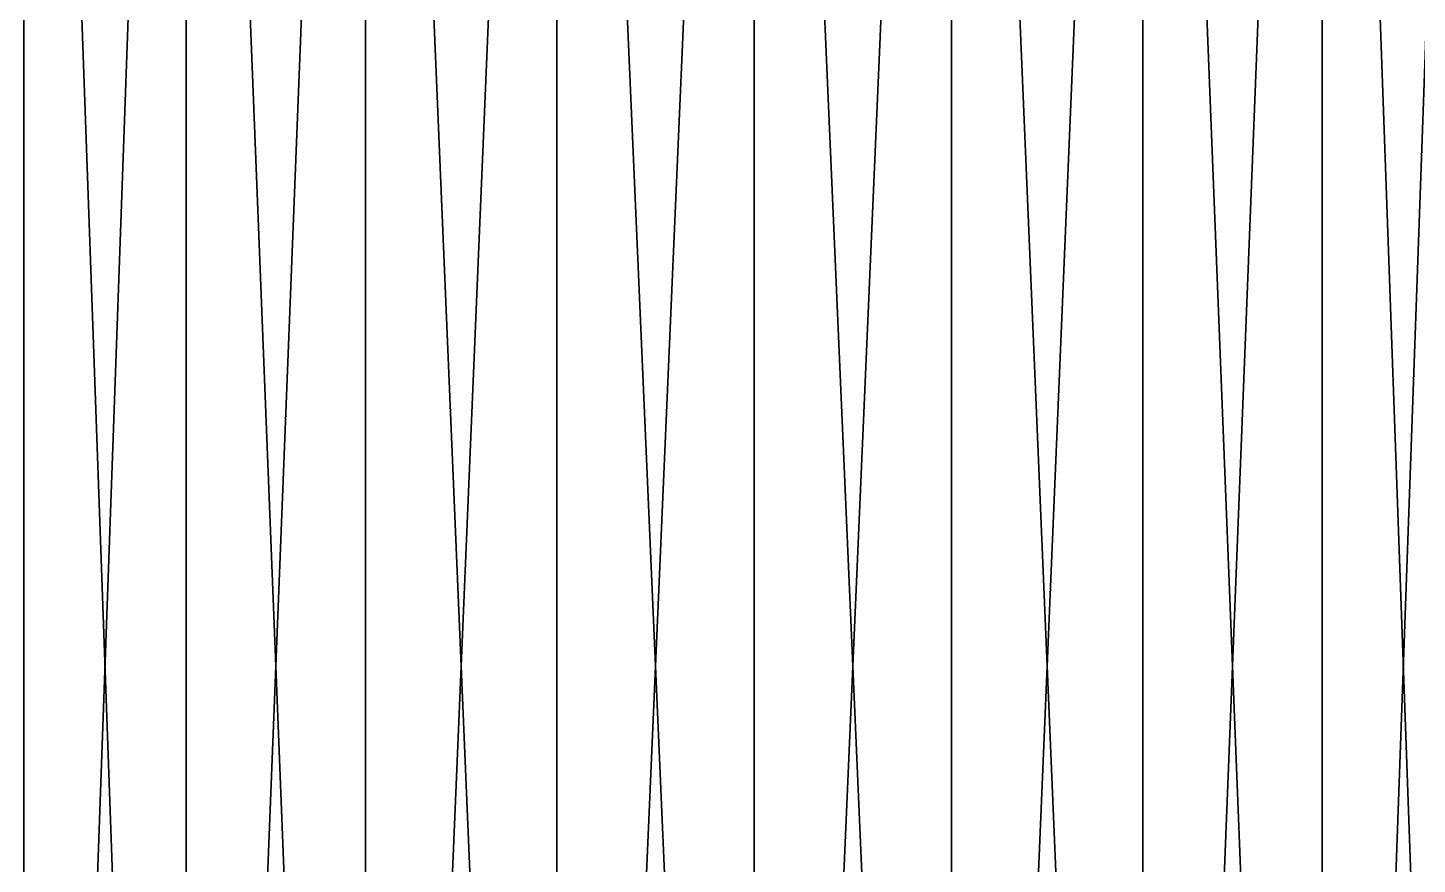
# Model space of a CAD drawing. Header units: metres. Extents: x -1.48 to 1.48, y -3.04 to 2.
# Drawn here: x -1.2918 to -0.9249, y 0.1196 to 0.3405 of the extents above; entities that cross this region are included whole.
import ezdxf

# ---------------------------------------------------------------- set-up
doc = ezdxf.new("R2010")
doc.units = ezdxf.units.M

msp = doc.modelspace()

# ---------------------------------------------------------------- linework, layer by layer
at = {"layer": 'Cylinder 3'}
for points in [[(-1.29284, -0.428, -0.05119), (-1.25, 0.772, -0.02119), (-1.25, -0.428, -0.02119)], [(-1.29284, -0.428, -0.05119), (-1.29284, 0.772, -0.05119), (-1.25, 0.772, -0.02119)], [(-1.25, -0.428, -0.54081), (-1.29284, 0.772, -0.51081), (-1.29284, -0.428, -0.51081)], [(-1.25, -0.428, -0.54081), (-1.25, 0.772, -0.54081), (-1.29284, 0.772, -0.51081)], [(-1.25, -0.428, -0.02119), (-1.20261, 0.772, 0.00091), (-1.20261, -0.428, 0.00091)], [(-1.25, -0.428, -0.02119), (-1.25, 0.772, -0.02119), (-1.20261, 0.772, 0.00091)], [(-1.20261, -0.428, -0.56291), (-1.25, 0.772, -0.54081), (-1.25, -0.428, -0.54081)], [(-1.20261, -0.428, -0.56291), (-1.20261, 0.772, -0.56291), (-1.25, 0.772, -0.54081)], [(-1.20261, -0.428, 0.00091), (-1.15209, 0.772, 0.01444), (-1.15209, -0.428, 0.01444)], [(-1.20261, -0.428, 0.00091), (-1.20261, 0.772, 0.00091), (-1.15209, 0.772, 0.01444)], [(-1.15209, -0.428, -0.57644), (-1.20261, 0.772, -0.56291), (-1.20261, -0.428, -0.56291)], [(-1.15209, -0.428, -0.57644), (-1.15209, 0.772, -0.57644), (-1.20261, 0.772, -0.56291)], [(-1.15209, -0.428, 0.01444), (-1.1, 0.772, 0.019), (-1.1, -0.428, 0.019)], [(-1.15209, -0.428, 0.01444), (-1.15209, 0.772, 0.01444), (-1.1, 0.772, 0.019)], [(-1.1, -0.428, -0.581), (-1.15209, 0.772, -0.57644), (-1.15209, -0.428, -0.57644)], [(-1.1, -0.428, -0.581), (-1.1, 0.772, -0.581), (-1.15209, 0.772, -0.57644)], [(-1.04791, -0.428, -0.57644), (-1.1, 0.772, -0.581), (-1.1, -0.428, -0.581)], [(-1.04791, -0.428, -0.57644), (-1.04791, 0.772, -0.57644), (-1.1, 0.772, -0.581)], [(-1.1, -0.428, 0.019), (-1.04791, 0.772, 0.01444), (-1.04791, -0.428, 0.01444)], [(-1.1, -0.428, 0.019), (-1.1, 0.772, 0.019), (-1.04791, 0.772, 0.01444)], [(-0.99739, -0.428, -0.56291), (-1.04791, 0.772, -0.57644), (-1.04791, -0.428, -0.57644)], [(-0.99739, -0.428, -0.56291), (-0.99739, 0.772, -0.56291), (-1.04791, 0.772, -0.57644)], [(-1.04791, -0.428, 0.01444), (-0.99739, 0.772, 0.00091), (-0.99739, -0.428, 0.00091)], [(-1.04791, -0.428, 0.01444), (-1.04791, 0.772, 0.01444), (-0.99739, 0.772, 0.00091)], [(-0.95, -0.428, -0.54081), (-0.99739, 0.772, -0.56291), (-0.99739, -0.428, -0.56291)], [(-0.95, -0.428, -0.54081), (-0.95, 0.772, -0.54081), (-0.99739, 0.772, -0.56291)], [(-0.99739, -0.428, 0.00091), (-0.95, 0.772, -0.02119), (-0.95, -0.428, -0.02119)], [(-0.99739, -0.428, 0.00091), (-0.99739, 0.772, 0.00091), (-0.95, 0.772, -0.02119)], [(-0.90716, -0.428, -0.51081), (-0.95, 0.772, -0.54081), (-0.95, -0.428, -0.54081)], [(-0.90716, -0.428, -0.51081), (-0.90716, 0.772, -0.51081), (-0.95, 0.772, -0.54081)], [(-0.95, -0.428, -0.02119), (-0.90716, 0.772, -0.05119), (-0.90716, -0.428, -0.05119)], [(-0.95, -0.428, -0.02119), (-0.95, 0.772, -0.02119), (-0.90716, 0.772, -0.05119)]]:
    msp.add_3dface(points, dxfattribs=at)

doc.saveas('drawing.dxf')
